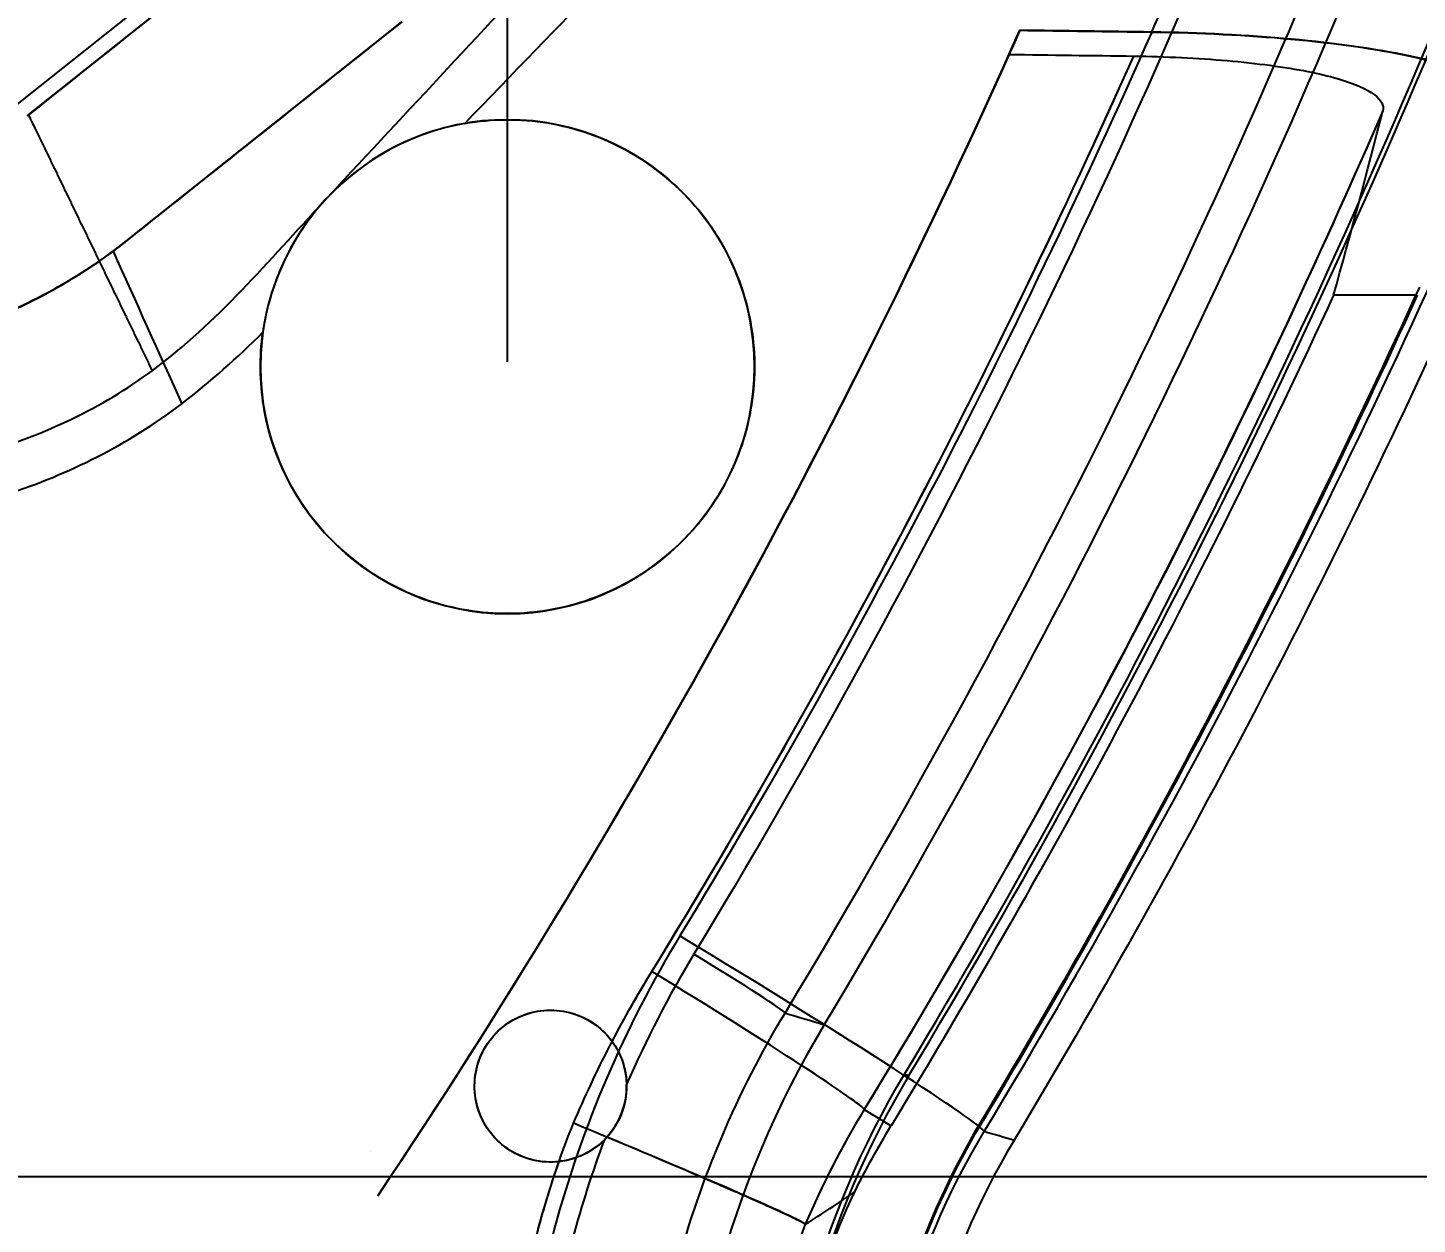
# Model space of a CAD drawing. Header units: inches. Extents: x -850 to 339, y -315 to 884.
# Drawn here: x 47.42 to 65.7, y -182.54 to -166.79 of the extents above; entities that cross this region are included whole.
import ezdxf
from ezdxf.lldxf.tags import DXFTag

# ---------------------------------------------------------------- set-up
doc = ezdxf.new("R2010")
doc.units = ezdxf.units.IN
doc.header["$MEASUREMENT"] = 0
doc.layers.add('SX$17', color=7, linetype='Continuous', true_color=0xffffff)
for name, color, linetype in [('VE001I441$0000000000011', 255, 'Continuous'), ('VE001I455$1000000100011', 255, 'Continuous'), ('VE200I1012$0000000000011', 255, 'Continuous'), ('VE200I1051$0000000000011', 255, 'Continuous'), ('VE200I1068$0000000000011', 255, 'Continuous'), ('VE200I1069$0000000000011', 255, 'Continuous'), ('VE200I1070$0000000000011', 255, 'Continuous'), ('VE200I1071$0000000000111', 255, 'Continuous'), ('VE200I1072$0000000000011', 255, 'Continuous'), ('VE200I1073$0000000000011', 255, 'Continuous'), ('VE200I1108$0000000000011', 255, 'Continuous'), ('VE200I1186$0000000000011', 255, 'Continuous'), ('VE200I1187$0000000000111', 255, 'Continuous'), ('VE200I1297$1000000100011', 255, 'Continuous'), ('VE200I1298$1000000100011', 255, 'Continuous'), ('VE200I1299$1000000100011', 255, 'Continuous'), ('VE200I1300$1000000100011', 255, 'Continuous'), ('VE200I1301$1000000100011', 255, 'Continuous'), ('VE200I1302$0010000001011', 255, 'Continuous'), ('VE200I1303$1000000100011', 255, 'Continuous'), ('VE200I1313$0000000000011', 255, 'Continuous'), ('VE200I1314$0000000000011', 255, 'Continuous'), ('VE200I1315$1000000100011', 255, 'Continuous'), ('VE200I1319$0000001000011', 255, 'Continuous'), ('VE200I1443$0000000000011', 255, 'Continuous'), ('VE200I357$1100101100011', 255, 'Continuous'), ('VE200I358$1100111110011', 255, 'Continuous'), ('VE200I360$1110101111111', 255, 'Continuous'), ('VE200I361$1110101111111', 255, 'Continuous'), ('VE200I364$0000000000011', 255, 'Continuous'), ('VE200I365$0000000000011', 255, 'Continuous'), ('VE200I366$0110101011111', 255, 'Continuous'), ('VE200I372$1110111111111', 255, 'Continuous'), ('VE200I373$1110101111111', 255, 'Continuous'), ('VE200I374$1110101111111', 255, 'Continuous'), ('VE200I376$0000000000011', 255, 'Continuous'), ('VE200I377$1110101111111', 255, 'Continuous'), ('VE200I379$1110101111111', 255, 'Continuous'), ('VE200I380$1110101111111', 255, 'Continuous'), ('VE200I381$1110101111111', 255, 'Continuous'), ('VE200I382$0000000000011', 255, 'Continuous'), ('VE200I384$0110101011111', 255, 'Continuous'), ('VE200I385$0110101011111', 255, 'Continuous'), ('VE200I386$0000000000011', 255, 'Continuous'), ('VE200I387$0000000000011', 255, 'Continuous'), ('VE200I388$0000000000011', 255, 'Continuous'), ('VE200I398$0000000000011', 255, 'Continuous'), ('VE200I399$0000000000011', 255, 'Continuous'), ('VE200I401$0000000000011', 255, 'Continuous'), ('VE200I404$0000000000011', 255, 'Continuous'), ('VE200I405$0000000000011', 255, 'Continuous'), ('VE200I406$0000000000011', 255, 'Continuous'), ('VE200I407$0000000000011', 255, 'Continuous'), ('VE200I408$0000000000011', 255, 'Continuous'), ('VE200I409$0000000000011', 255, 'Continuous'), ('VE200I410$0000000000011', 255, 'Continuous'), ('VE200I411$0000000000011', 255, 'Continuous'), ('VE200I412$0000000000011', 255, 'Continuous'), ('VE200I413$0000000000011', 255, 'Continuous'), ('VE200I414$0000000000011', 255, 'Continuous'), ('VE200I415$0000000000011', 255, 'Continuous'), ('VE200I417$0000000000011', 255, 'Continuous'), ('VE200I476$0000000000011', 255, 'Continuous'), ('VE200I477$0000000000011', 255, 'Continuous'), ('VE200I478$0000000000011', 255, 'Continuous'), ('VE200I490$0000000000011', 255, 'Continuous'), ('VE200I491$0000000000011', 255, 'Continuous'), ('VE200I492$0000000000011', 255, 'Continuous'), ('VE200I520$0000000000011', 255, 'Continuous'), ('VE200I522$0000000000011', 255, 'Continuous'), ('VE200I523$0000000000011', 255, 'Continuous'), ('VE200I524$1000000100011', 255, 'Continuous'), ('VE200I525$1000000100011', 255, 'Continuous'), ('VE200I526$0000000000011', 255, 'Continuous'), ('VE200I529$0000000000011', 255, 'Continuous'), ('VE200I530$1000000100011', 255, 'Continuous'), ('VE200I531$0000000000011', 255, 'Continuous'), ('VE200I532$0000000000011', 255, 'Continuous'), ('VE200I617$1010001111111', 255, 'Continuous'), ('VE200I618$1110101111111', 255, 'Continuous'), ('VE200I619$1110101111111', 255, 'Continuous'), ('VE200I621$1100101110011', 255, 'Continuous'), ('VE200I667$1100101110011', 255, 'Continuous'), ('VE200I673$0000000000011', 255, 'Continuous'), ('VE200I674$0000000000011', 255, 'Continuous'), ('VE200I680$1000000100011', 255, 'Continuous'), ('VE200I681$1000000100011', 255, 'Continuous'), ('VE200I733$1100101110011', 255, 'Continuous'), ('VE200I734$1000000100011', 255, 'Continuous'), ('VE200I735$1000001100011', 255, 'Continuous'), ('VE200I736$1100101110011', 255, 'Continuous'), ('VE200I737$0000000000011', 255, 'Continuous'), ('VE200I844$0110101011111', 255, 'Continuous'), ('VE200I845$0110101011111', 255, 'Continuous'), ('VE200I880$0000000000011', 255, 'Continuous'), ('VE200I886$0110101011111', 255, 'Continuous'), ('VE200I888$0000000000011', 255, 'Continuous'), ('VE200I896$0000000000011', 255, 'Continuous'), ('VE200I897$0000000000011', 255, 'Continuous'), ('VE200I898$0000000000011', 255, 'Continuous'), ('VE200I999$1100101110011', 255, 'Continuous')]:
    doc.layers.add(name, color=color, linetype=linetype)
tags = doc.linetypes.add('HIDDEN', pattern=[0.5, 0.25, -0.25]).pattern_tags.tags
tags[6:7] = [DXFTag(74, 4), DXFTag(75, 0), DXFTag(340, '0'), DXFTag(46, 0.0), DXFTag(50, 0.0), DXFTag(44, 0.0), DXFTag(45, 0.0)]
tags[4:5] = [DXFTag(74, 4), DXFTag(75, 0), DXFTag(340, '0'), DXFTag(46, 0.0), DXFTag(50, 0.0), DXFTag(44, 0.0), DXFTag(45, 0.0)]
doc.dimstyles.get("Standard").update_dxf_attribs({"dimtxt": 5, "dimasz": 0.18, "dimexe": 0.18, "dimexo": 0.0625, "dimgap": 0.09, "dimtad": 0, "dimtih": 1, "dimtoh": 1, "dimzin": 0, "dimdsep": 46, "dimtxsty": 'Standard', "dimcen": 0.09, "dimclrt": 3, "dimadec": 0, "dimazin": 0, "dimtfac": 1, "dimtofl": 0, "dimtmove": 0, "dimatfit": 3, "dimfxl": 0, "dimtolj": 1, "dimtzin": 0, "dimarcsym": 0})

# ---------------------------------------------------------------- blocks, each defined once
blk = doc.blocks.new('*D94')
at = {"color": 0, "lineweight": -2}
for p, q in [((-16.468, -171.19), (-16.468, -163.387)), ((53.732, -171.19), (53.732, -163.387)), ((-16.288, -163.567), (9.375, -163.567)), ((53.552, -163.567), (27.888, -163.567))]:
    blk.add_line(p, q, dxfattribs=at)
at = {"color": 0}
for points in [[(-16.288, -163.537), (-16.288, -163.597), (-16.468, -163.567)], [(53.552, -163.537), (53.552, -163.597), (53.732, -163.567)]]:
    blk.add_solid(points, dxfattribs=at)
at = {"layer": 'Defpoints', "color": 0}
for p in [(53.732, -163.567), (-16.468, -171.253, 1.3), (53.732, -171.253, 1.3)]:
    blk.add_point(p, dxfattribs=at)
at = {"color": 3, "insert": (18.632, -163.567), "char_height": 5, "attachment_point": 5}
blk.add_mtext('\\A1;70.20', dxfattribs=at)
blk = doc.blocks.new('*D85')
at = {"color": 0, "lineweight": -2}
for p, q in [((18.694, -85.505), (92.722, -85.505)), ((92.542, -85.685), (92.542, -184.632)), ((92.542, -288.759), (92.542, -189.812)), ((18.694, -288.939), (92.722, -288.939))]:
    blk.add_line(p, q, dxfattribs=at)
at = {"color": 0}
for points in [[(92.512, -85.685), (92.572, -85.685), (92.542, -85.505)], [(92.512, -288.759), (92.572, -288.759), (92.542, -288.939)]]:
    blk.add_solid(points, dxfattribs=at)
at = {"layer": 'Defpoints', "color": 0}
for p in [(18.632, -85.505, 8.3), (18.632, -288.939, 8.3), (92.542, -288.939)]:
    blk.add_point(p, dxfattribs=at)
at = {"color": 3, "insert": (92.542, -187.222), "char_height": 5, "attachment_point": 5}
blk.add_mtext('\\A1;203.43', dxfattribs=at)
blk = doc.blocks.new('*D109')
at = {"color": 0, "lineweight": -2}
for p, q in [((18.824, -181.907), (77.331, -181.907)), ((77.151, -182.087), (77.151, -227.452)), ((77.151, -277.997), (77.151, -232.632)), ((18.824, -278.177), (77.331, -278.177))]:
    blk.add_line(p, q, dxfattribs=at)
at = {"color": 0}
for points in [[(77.121, -182.087), (77.181, -182.087), (77.151, -181.907)], [(77.121, -277.997), (77.181, -277.997), (77.151, -278.177)]]:
    blk.add_solid(points, dxfattribs=at)
at = {"layer": 'Defpoints', "color": 0}
for p in [(18.762, -181.907), (18.762, -278.177), (77.151, -278.177)]:
    blk.add_point(p, dxfattribs=at)
at = {"color": 3, "insert": (77.151, -230.042), "char_height": 5, "attachment_point": 5}
blk.add_mtext('\\A1;96.27', dxfattribs=at)

msp = doc.modelspace()

# ---------------------------------------------------------------- linework, layer by layer
at = {"layer": 'SX$17', "color": 9, "linetype": 'HIDDEN'}
for p, q in [((50.482, -171.253, 14.941), (50.482, -171.253, 1.3)), ((53.299, -180.719, 15.303), (53.299, -180.719, 14.803)), ((51.926, -181.585, 8.6), (51.926, -181.585, 14.874))]:
    msp.add_line(p, q, dxfattribs=at)
at = {"layer": 'VE001I441$0000000000011', "color": 21}
msp.add_line((47.287, -167.797, 13.1), (56.558, -160.423, 13.1), dxfattribs=at)
at = {"layer": 'VE001I455$1000000100011', "color": 21}
msp.add_line((47.287, -167.797, 14.8), (56.558, -160.423, 14.8), dxfattribs=at)
at = {"layer": 'VE200I1012$0000000000011', "color": 9}
msp.add_line((47.411, -167.954, 13.1), (56.682, -160.58, 13.1), dxfattribs=at)
at = {"layer": 'VE200I1051$0000000000011', "color": 9}
msp.add_open_spline([(48.542, -169.733, 13.539), (48.841, -170.398, 14.019), (49.143, -171.067, 14.503), (49.447, -171.74, 14.991)], degree=3, dxfattribs=at)
at = {"layer": 'VE200I1068$0000000000011', "color": 9}
msp.add_open_spline([(52.341, -166.716, 13.61), (51.134, -167.676, 13.576), (49.926, -168.637, 13.524), (48.719, -169.597, 13.539)], degree=3, dxfattribs=at)
at = {"layer": 'VE200I1069$0000000000011', "color": 9}
msp.add_line((48.719, -169.597, 11.1), (52.341, -166.716, 11.1), dxfattribs=at)
at = {"layer": 'VE200I1070$0000000000011', "color": 9}
msp.add_open_spline([(48.542, -169.733, 13.539), (48.232, -169.964, 13.537), (47.902, -170.17, 13.537), (47.557, -170.347, 13.539), (47.213, -170.523, 13.54), (46.853, -170.672, 13.543), (46.484, -170.789, 13.548), (45.92, -170.969, 13.555), (45.327, -171.077, 13.565), (44.736, -171.109, 13.571)], degree=3, knots=[0, 0, 0, 0, 0.282573, 0.282573, 0.282573, 0.565142, 0.565142, 0.565142, 1, 1, 1, 1], dxfattribs=at)
at = {"layer": 'VE200I1071$0000000000111', "color": 9}
msp.add_arc((44.361, -164.119, 11.1), 7, 270, 308.5, dxfattribs=at)
at = {"layer": 'VE200I1072$0000000000011', "color": 9}
msp.add_line((48.719, -169.597, 11.1), (48.719, -169.597, 13.539), dxfattribs=at)
at = {"layer": 'VE200I1073$0000000000011', "color": 9}
msp.add_open_spline([(48.719, -169.597, 13.539), (48.661, -169.643, 13.539), (48.602, -169.689, 13.539), (48.542, -169.733, 13.539)], degree=3, dxfattribs=at)
at = {"layer": 'VE200I1108$0000000000011', "color": 9, "extrusion": (-0.516278, -0.855931, 0.028976)}
msp.add_arc((140.482, 9.542, 124.616), 1.5, 2.0008, 87.2496, dxfattribs=at)
at = {"layer": 'VE200I1186$0000000000011', "color": 9}
msp.add_open_spline([(53.17, -168.052, 14.809), (53.529, -167.989, 14.791), (53.904, -167.987, 14.771), (54.263, -168.046, 14.752), (54.622, -168.106, 14.733), (54.976, -168.228, 14.714), (55.296, -168.404, 14.696), (55.615, -168.579, 14.679), (55.908, -168.812, 14.662), (56.152, -169.083, 14.649), (56.395, -169.354, 14.635), (56.594, -169.671, 14.624), (56.734, -170.007, 14.616), (56.873, -170.343, 14.608), (56.956, -170.708, 14.603), (56.977, -171.071, 14.602), (56.997, -171.434, 14.601), (56.955, -171.805, 14.603), (56.854, -172.154, 14.609), (56.754, -172.503, 14.615), (56.591, -172.839, 14.624), (56.381, -173.135, 14.636), (56.171, -173.431, 14.648), (55.906, -173.695, 14.663), (55.61, -173.905, 14.679), (55.313, -174.115, 14.695), (54.976, -174.277, 14.714), (54.627, -174.377, 14.733), (54.277, -174.477, 14.751), (53.904, -174.518, 14.771), (53.541, -174.497, 14.79), (53.177, -174.476, 14.809), (52.812, -174.391, 14.828), (52.476, -174.25, 14.845), (52.14, -174.11, 14.862), (51.824, -173.909, 14.878), (51.554, -173.665, 14.891), (51.283, -173.421, 14.904), (51.052, -173.127, 14.915), (50.878, -172.807, 14.924), (50.704, -172.488, 14.932), (50.582, -172.134, 14.938), (50.524, -171.775, 14.941), (50.472, -171.454, 14.943), (50.468, -171.122, 14.943), (50.513, -170.801, 14.941)], degree=3, knots=[0, 0, 0, 0, 0.067273, 0.067273, 0.067273, 0.134546, 0.134546, 0.134546, 0.201809, 0.201809, 0.201809, 0.268998, 0.268998, 0.268998, 0.336083, 0.336083, 0.336083, 0.403085, 0.403085, 0.403085, 0.470071, 0.470071, 0.470071, 0.537114, 0.537114, 0.537114, 0.60426, 0.60426, 0.60426, 0.671498, 0.671498, 0.671498, 0.738775, 0.738775, 0.738775, 0.806028, 0.806028, 0.806028, 0.873212, 0.873212, 0.873212, 0.940315, 0.940315, 0.940315, 1, 1, 1, 1], dxfattribs=at)
at = {"layer": 'VE200I1187$0000000000111', "color": 9, "extrusion": (0, 0, -1)}
msp.add_circle((-53.732, -171.253, -1.3), 3.25, dxfattribs=at)
at = {"layer": 'VE200I1297$1000000100011', "color": 9, "extrusion": (0, 0, -1)}
msp.add_ellipse((65.977, -185.775), major_axis=(8.21, -2.224), ratio=0.999339, start_param=2.857922, end_param=3.322878, dxfattribs=at)
at = {"layer": 'VE200I1298$1000000100011', "color": 9, "extrusion": (0, -0.978148, 0.207912)}
msp.add_ellipse((-33.353, -142.112, 132.672), major_axis=(0, -103.23, -485.66), ratio=0.205087, start_param=1.294101, end_param=1.318439, dxfattribs=at)
at = {"layer": 'VE200I1299$1000000100011', "color": 9}
msp.add_open_spline([(65.249, -167.887, 11.408), (63.772, -171.288, 11.502), (61.641, -175.761, 11.634), (58.426, -181.029, 11.806)], degree=3, dxfattribs=at)
at = {"layer": 'VE200I1300$1000000100011', "color": 9}
msp.add_line((58.426, -181.029, 11.806), (58.779, -181.243), dxfattribs=at)
at = {"layer": 'VE200I1301$1000000100011', "color": 9}
msp.add_open_spline([(58.426, -181.029, 11.806), (58.132, -181.511, 11.827), (57.872, -182.015, 11.845), (57.65, -182.537, 11.861)], degree=3, dxfattribs=at)
at = {"layer": 'VE200I1302$0010000001011', "color": 9}
msp.add_open_spline([(57.65, -182.537, 11.861), (57.866, -182.405, 7.633), (58.083, -182.261, 3.679), (58.302, -182.109, 0)], degree=3, dxfattribs=at)
at = {"layer": 'VE200I1303$1000000100011', "color": 9, "extrusion": (0, 0, -1)}
msp.add_arc((-68.431, -187.12), 11.301, 26.3219, 31.3337, dxfattribs=at)
at = {"layer": 'VE200I1313$0000000000011', "color": 9, "extrusion": (0, 0.978148, -0.207912)}
msp.add_ellipse((-33.353, -125.152, 212.461), major_axis=(0, 102.664, 482.997), ratio=0.207912, start_param=1.988795, end_param=1.992183, dxfattribs=at)
at = {"layer": 'VE200I1314$0000000000011', "color": 9, "extrusion": (0, 0.978148, -0.207912)}
msp.add_ellipse((18.632, -309.415, -654.429), major_axis=(0, -142.547, -670.629), ratio=0.978148, start_param=3.203811, end_param=3.206264, dxfattribs=at)
at = {"layer": 'VE200I1315$1000000100011', "color": 9}
msp.add_open_spline([(61.972, -167.166, 14.798), (62.392, -167.172, 14.771), (62.814, -167.192, 14.678), (63.202, -167.226, 14.519), (63.592, -167.26, 14.36), (63.959, -167.309, 14.129), (64.265, -167.369, 13.843), (64.545, -167.425, 13.58), (64.782, -167.493, 13.263), (64.948, -167.566, 12.919), (65.102, -167.633, 12.601), (65.201, -167.708, 12.251), (65.237, -167.782, 11.901), (65.254, -167.817, 11.738), (65.258, -167.852, 11.573), (65.249, -167.887, 11.408)], degree=3, knots=[0, 0, 0, 0, 0.23934, 0.23934, 0.23934, 0.480027, 0.480027, 0.480027, 0.701279, 0.701279, 0.701279, 0.905705, 0.905705, 0.905705, 1, 1, 1, 1], dxfattribs=at)
at = {"layer": 'VE200I1319$0000001000011', "color": 9}
msp.add_line((52.025, -182.165, 15.368), (52.025, -182.165, 16.87), dxfattribs=at)
at = {"layer": 'VE200I1443$0000000000011', "color": 9}
msp.add_open_spline([(55.003, -181.429, 14.712), (54.924, -181.508, 14.717), (54.83, -181.575, 14.722), (54.728, -181.623, 14.727), (54.627, -181.671, 14.733), (54.517, -181.702, 14.739), (54.405, -181.714, 14.744), (54.294, -181.726, 14.75), (54.179, -181.718, 14.757), (54.07, -181.693, 14.762), (53.961, -181.667, 14.768), (53.854, -181.622, 14.774), (53.76, -181.562, 14.779), (53.666, -181.501, 14.784), (53.58, -181.424, 14.788), (53.511, -181.335, 14.792), (53.442, -181.247, 14.795), (53.388, -181.146, 14.798), (53.352, -181.039, 14.8), (53.316, -180.934, 14.802), (53.298, -180.82, 14.803), (53.299, -180.708, 14.803), (53.301, -180.596, 14.803), (53.321, -180.483, 14.802), (53.359, -180.378, 14.8), (53.397, -180.273, 14.798), (53.454, -180.173, 14.795), (53.525, -180.087, 14.791), (53.596, -180, 14.787), (53.682, -179.924, 14.783), (53.778, -179.866, 14.778), (53.873, -179.808, 14.773), (53.98, -179.765, 14.767), (54.089, -179.742, 14.761), (54.199, -179.718, 14.755), (54.314, -179.713, 14.749), (54.425, -179.727, 14.743), (54.536, -179.741, 14.737), (54.647, -179.775, 14.732), (54.747, -179.825, 14.726), (54.847, -179.875, 14.721), (54.94, -179.944, 14.716), (55.018, -180.024, 14.711), (55.096, -180.105, 14.707), (55.161, -180.2, 14.704), (55.208, -180.302, 14.701), (55.255, -180.403, 14.699), (55.284, -180.514, 14.697), (55.295, -180.626, 14.696), (55.297, -180.649, 14.696), (55.298, -180.673, 14.696), (55.299, -180.697, 14.696)], degree=3, knots=[0, 0, 0, 0, 0.061738, 0.061738, 0.061738, 0.123473, 0.123473, 0.123473, 0.185256, 0.185256, 0.185256, 0.247056, 0.247056, 0.247056, 0.308815, 0.308815, 0.308815, 0.370498, 0.370498, 0.370498, 0.432099, 0.432099, 0.432099, 0.49365, 0.49365, 0.49365, 0.5552, 0.5552, 0.5552, 0.616799, 0.616799, 0.616799, 0.678479, 0.678479, 0.678479, 0.740236, 0.740236, 0.740236, 0.802035, 0.802035, 0.802035, 0.86382, 0.86382, 0.86382, 0.925538, 0.925538, 0.925538, 0.987165, 0.987165, 0.987165, 1, 1, 1, 1], dxfattribs=at)
at = {"layer": 'VE200I357$1100101100011', "color": 30, "extrusion": (0, -0.978148, 0.207912)}
msp.add_ellipse((18.632, -309.415, -654.429), major_axis=(0, -142.865, -672.129), ratio=0.978148, start_param=3.076712, end_param=3.079302, dxfattribs=at)
at = {"layer": 'VE200I358$1100111110011', "color": 30}
msp.add_open_spline([(60.472, -166.827, 16.396), (58.094, -172.181, 16.545), (55.278, -177.293, 16.708), (52.025, -182.165, 16.87)], degree=3, dxfattribs=at)
at = {"layer": 'VE200I360$1110101111111', "color": 30, "extrusion": (0, 0, -1)}
msp.add_arc((33.353, -125.152, -0.5), 109.347, 204.33213, 210.97741, dxfattribs=at)
at = {"layer": 'VE200I361$1110101111111', "color": 30}
msp.add_ellipse((68.978, -186.58, 0.5), major_axis=(9.669, -2.577), ratio=0.99934, start_param=2.861613, end_param=3.421929, dxfattribs=at)
at = {"layer": 'VE200I364$0000000000011', "color": 30, "extrusion": (0, 0, -1)}
msp.add_ellipse((65.977, -185.775), major_axis=(8.209, -2.225), ratio=0.999339, start_param=2.857744, end_param=3.3227, dxfattribs=at)
at = {"layer": 'VE200I365$0000000000011', "color": 30, "extrusion": (0, 0, -1)}
msp.add_arc((-68.431, -187.12), 11.301, 26.3219, 31.3337, dxfattribs=at)
at = {"layer": 'VE200I366$0110101011111', "color": 30, "extrusion": (0, 0, -1)}
msp.add_arc((33.353, -125.152), 108.864, 204.50855, 210.97508, dxfattribs=at)
at = {"layer": 'VE200I372$1110111111111', "color": 30}
msp.add_open_spline([(66.885, -167.879, 11.445), (66.95, -167.615, 12.688), (66.469, -167.351, 13.931), (64.716, -166.977, 15.691), (63.477, -166.868, 16.203), (62.209, -166.85, 16.286)], degree=3, knots=[0, 0, 0, 0, 0.5, 0.5, 1, 1, 1, 1], dxfattribs=at)
at = {"layer": 'VE200I373$1110101111111', "color": 30}
msp.add_open_spline([(62.209, -166.85, 16.286), (60.4, -170.943, 16.403), (58.33, -174.907, 16.531), (56, -178.742, 16.66)], degree=3, dxfattribs=at)
at = {"layer": 'VE200I374$1110101111111', "color": 30}
msp.add_open_spline([(60.004, -181.318, 11.843), (62.611, -176.995, 11.704), (64.904, -172.515, 11.569), (66.885, -167.879, 11.445)], degree=3, dxfattribs=at)
at = {"layer": 'VE200I376$0000000000011', "color": 30, "extrusion": (0, 0, -1)}
msp.add_arc((33.353, -125.152, -0.5), 108.846, 204.45127, 210.9775, dxfattribs=at)
at = {"layer": 'VE200I377$1110101111111', "color": 30}
msp.add_open_spline([(60.397, -181.433, 0.5), (60.266, -181.395, 4.281), (60.135, -181.356, 8.062), (60.004, -181.318, 11.843)], degree=3, dxfattribs=at)
at = {"layer": 'VE200I379$1110101111111', "color": 30}
msp.add_open_spline([(58.572, -186.669, 11.959), (58.534, -184.794, 11.971), (59.035, -182.923, 11.933), (60.004, -181.318, 11.843)], degree=3, dxfattribs=at)
at = {"layer": 'VE200I380$1110101111111', "color": 30, "extrusion": (-0.516168, -0.856005, 0.028742)}
msp.add_arc((140.017, 8.091, 124.578), 5, 2.0008, 87.271, dxfattribs=at)
at = {"layer": 'VE200I381$1110101111111', "color": 30}
msp.add_open_spline([(56, -178.742, 16.66), (55.636, -179.342, 16.681), (54.992, -180.593, 16.716), (54.299, -182.588, 16.753), (53.896, -184.661, 16.774), (53.823, -186.066, 16.778), (53.838, -186.769, 16.777)], degree=3, dxfattribs=at)
at = {"layer": 'VE200I382$0000000000011', "color": 30}
msp.add_ellipse((68.978, -186.58, 0.5), major_axis=(10.153, -2.704), ratio=0.99934, start_param=2.861424, end_param=3.421735, dxfattribs=at)
at = {"layer": 'VE200I384$0110101011111', "color": 30, "extrusion": (0, 0, -1)}
msp.add_ellipse((68.996, -186.584), major_axis=(10.153, -2.704), ratio=0.99934, start_param=2.861449, end_param=3.421719, dxfattribs=at)
at = {"layer": 'VE200I385$0110101011111', "color": 30}
msp.add_line((59.986, -181.18), (59.968, -181.175, 0.5), dxfattribs=at)
at = {"layer": 'VE200I386$0000000000011', "color": 30}
msp.add_open_spline([(57.65, -182.537, 11.861), (57.866, -182.405, 7.638), (58.083, -182.262, 3.685), (58.302, -182.109, 0)], degree=3, dxfattribs=at)
at = {"layer": 'VE200I387$0000000000011', "color": 30, "extrusion": (0, 0, -1)}
msp.add_arc((33.353, -125.152), 107.863, 204.75111, 211.33366, dxfattribs=at)
at = {"layer": 'VE200I388$0000000000011', "color": 30}
msp.add_line((58.426, -181.029, 11.806), (58.779, -181.243), dxfattribs=at)
at = {"layer": 'VE200I398$0000000000011', "color": 30}
msp.add_line((65.702, -170.312), (64.601, -170.312), dxfattribs=at)
at = {"layer": 'VE200I399$0000000000011', "color": 30, "extrusion": (0, -0.978148, 0.207912)}
msp.add_ellipse((-33.353, -142.112, 132.672), major_axis=(0, -103.23, -485.66), ratio=0.205087, start_param=1.294101, end_param=1.318439, dxfattribs=at)
at = {"layer": 'VE200I401$0000000000011', "color": 30, "extrusion": (0, 0.978148, -0.207912)}
msp.add_ellipse((18.632, -309.415, -654.429), major_axis=(0, -142.547, -670.629), ratio=0.978148, start_param=3.203811, end_param=3.206264, dxfattribs=at)
at = {"layer": 'VE200I404$0000000000011', "color": 30, "extrusion": (0, 0.978148, -0.207912)}
msp.add_ellipse((-33.353, -125.152, 212.461), major_axis=(0, 102.664, 482.997), ratio=0.207912, start_param=1.988795, end_param=1.992183, dxfattribs=at)
at = {"layer": 'VE200I405$0000000000011', "color": 30}
msp.add_open_spline([(60.33, -167.144, 14.902), (57.982, -172.383, 15.049), (55.214, -177.39, 15.209), (52.025, -182.165, 15.368)], degree=3, dxfattribs=at)
at = {"layer": 'VE200I406$0000000000011', "color": 30}
msp.add_line((52.025, -182.165, 15.368), (52.025, -182.165, 16.87), dxfattribs=at)
at = {"layer": 'VE200I407$0000000000011', "color": 30}
msp.add_open_spline([(61.972, -167.166, 14.798), (62.392, -167.172, 14.771), (62.814, -167.192, 14.678), (63.202, -167.226, 14.519), (63.592, -167.26, 14.36), (63.959, -167.309, 14.129), (64.265, -167.369, 13.843), (64.545, -167.425, 13.58), (64.782, -167.493, 13.263), (64.948, -167.566, 12.919), (65.102, -167.633, 12.601), (65.201, -167.708, 12.251), (65.237, -167.782, 11.901), (65.254, -167.817, 11.738), (65.258, -167.852, 11.573), (65.249, -167.887, 11.408)], degree=3, knots=[0, 0, 0, 0, 0.23934, 0.23934, 0.23934, 0.480027, 0.480027, 0.480027, 0.701279, 0.701279, 0.701279, 0.905705, 0.905705, 0.905705, 1, 1, 1, 1], dxfattribs=at)
at = {"layer": 'VE200I408$0000000000011', "color": 30}
msp.add_open_spline([(65.249, -167.887, 11.408), (63.291, -172.394, 11.532), (61.021, -176.776, 11.667), (58.426, -181.029, 11.806)], degree=3, dxfattribs=at)
at = {"layer": 'VE200I409$0000000000011', "color": 30, "extrusion": (-0.520664, -0.853277, 0.02877)}
msp.add_arc((140.671, 8.109, 124.387), 3.5, 2.0008, 87.3006, dxfattribs=at)
at = {"layer": 'VE200I410$0000000000011', "color": 30}
msp.add_open_spline([(55.632, -179.21, 15.179), (58.026, -175.307, 15.046), (60.136, -171.291, 14.917), (61.972, -167.166, 14.798)], degree=3, dxfattribs=at)
at = {"layer": 'VE200I411$0000000000011', "color": 30}
msp.add_open_spline([(58.426, -181.029, 11.806), (58.129, -181.516, 11.827), (57.871, -182.019, 11.846), (57.65, -182.537, 11.861)], degree=3, dxfattribs=at)
at = {"layer": 'VE200I412$0000000000011', "color": 30}
msp.add_open_spline([(57.65, -182.537, 11.861), (57.65, -182.537, 11.867)], degree=1, dxfattribs=at)
at = {"layer": 'VE200I413$0000000000011', "color": 30}
msp.add_open_spline([(57.65, -182.537, 11.867), (57.649, -182.536, 11.878), (57.647, -182.534, 11.956), (57.631, -182.523, 12.188), (57.572, -182.492, 12.588), (57.414, -182.417, 13.127), (57.085, -182.267, 13.802), (56.326, -181.933, 14.713), (55.31, -181.501, 15.197), (54.601, -181.209, 15.235)], degree=3, knots=[0, 0, 0, 0, 0.125, 0.25, 0.375, 0.5, 0.625, 0.75, 1, 1, 1, 1], dxfattribs=at)
at = {"layer": 'VE200I414$0000000000011', "color": 30}
msp.add_open_spline([(54.601, -181.209, 15.235), (54.675, -181.036, 15.231), (54.828, -180.693, 15.222), (55.076, -180.188, 15.209), (55.344, -179.693, 15.194), (55.534, -179.37, 15.184), (55.632, -179.21, 15.179)], degree=3, dxfattribs=at)
at = {"layer": 'VE200I415$0000000000011', "color": 30}
msp.add_open_spline([(57.65, -182.537, 11.867), (57.237, -183.577, 11.9), (57.033, -184.701, 11.914), (57.055, -185.823, 11.907)], degree=3, dxfattribs=at)
at = {"layer": 'VE200I417$0000000000011', "color": 30}
msp.add_open_spline([(53.741, -185.891, 15.28), (53.733, -185.492, 15.281), (53.758, -184.692, 15.279), (53.915, -183.503, 15.271), (54.19, -182.335, 15.257), (54.451, -181.578, 15.243), (54.601, -181.209, 15.235)], degree=3, dxfattribs=at)
at = {"layer": 'VE200I476$0000000000011', "color": 9}
msp.add_open_spline([(45.721, -173.286, 15.152), (46.201, -173.193, 15.133), (46.68, -173.082, 15.113), (47.146, -172.931, 15.093), (47.552, -172.799, 15.076), (47.95, -172.635, 15.058), (48.331, -172.44, 15.042), (48.722, -172.24, 15.024), (49.098, -172.006, 15.007), (49.447, -171.74, 14.991)], degree=3, knots=[0, 0, 0, 0, 0.360784, 0.360784, 0.360784, 0.675922, 0.675922, 0.675922, 1, 1, 1, 1], dxfattribs=at)
at = {"layer": 'VE200I477$0000000000011', "color": 9}
msp.add_open_spline([(49.447, -171.74, 14.991), (49.824, -171.453, 14.974), (50.176, -171.133, 14.957), (50.513, -170.801, 14.941)], degree=3, dxfattribs=at)
at = {"layer": 'VE200I478$0000000000011', "color": 9}
msp.add_open_spline([(53.17, -168.052, 14.809), (54.415, -166.763, 14.745), (55.656, -165.471, 14.678), (56.925, -164.206, 14.605), (57.389, -163.743, 14.578), (57.853, -163.281, 14.551), (58.313, -162.814, 14.524)], degree=3, knots=[0, 0, 0, 0, 0.732184, 0.732184, 0.732184, 1, 1, 1, 1], dxfattribs=at)
at = {"layer": 'VE200I490$0000000000011', "color": 9}
msp.add_open_spline([(63.708, -163.905, 14.182), (61.609, -169.132, 14.324), (59.101, -174.159, 14.483), (56.184, -178.985, 14.647)], degree=3, dxfattribs=at)
at = {"layer": 'VE200I491$0000000000011', "color": 9}
msp.add_open_spline([(56.184, -178.985, 14.647), (55.851, -179.536, 14.666), (55.556, -180.107, 14.682), (55.299, -180.697, 14.696)], degree=3, dxfattribs=at)
at = {"layer": 'VE200I492$0000000000011', "color": 9}
msp.add_open_spline([(55.004, -181.43, 14.712), (54.846, -181.853, 14.721), (54.571, -182.715, 14.736), (54.282, -184.041, 14.751), (54.119, -185.388, 14.76), (54.094, -186.293, 14.761), (54.103, -186.745, 14.761)], degree=3, dxfattribs=at)
at = {"layer": 'VE200I520$0000000000011', "color": 9}
msp.add_open_spline([(55.003, -181.429, 14.712), (55.083, -181.351, 14.708), (55.15, -181.257, 14.703), (55.198, -181.157, 14.699), (55.247, -181.056, 14.696), (55.28, -180.946, 14.696), (55.293, -180.835, 14.696), (55.298, -180.789, 14.696), (55.3, -180.743, 14.696), (55.299, -180.697, 14.696)], degree=3, knots=[0, 0, 0, 0, 0.415199, 0.415199, 0.415199, 0.830532, 0.830532, 0.830532, 1, 1, 1, 1], dxfattribs=at)
at = {"layer": 'VE200I522$0000000000011', "color": 9}
msp.add_open_spline([(53.741, -185.891, 15.28), (53.734, -185.537, 15.281), (53.752, -184.827, 15.28), (53.873, -183.769, 15.273), (54.089, -182.727, 15.262), (54.294, -182.048, 15.251), (54.411, -181.713, 15.245)], degree=3, dxfattribs=at)
at = {"layer": 'VE200I523$0000000000011', "color": 9}
msp.add_open_spline([(54.411, -181.713, 15.245), (54.3, -181.726, 15.251), (54.185, -181.719, 15.257), (54.076, -181.694, 15.263), (53.966, -181.669, 15.268), (53.86, -181.625, 15.274), (53.765, -181.565, 15.279), (53.671, -181.505, 15.284), (53.585, -181.428, 15.289), (53.515, -181.34, 15.292), (53.446, -181.252, 15.296), (53.39, -181.151, 15.299), (53.354, -181.045, 15.301), (53.317, -180.94, 15.302), (53.299, -180.826, 15.303), (53.299, -180.714, 15.303), (53.3, -180.602, 15.303), (53.32, -180.489, 15.302), (53.357, -180.384, 15.3), (53.395, -180.279, 15.298), (53.451, -180.178, 15.295), (53.521, -180.091, 15.292), (53.591, -180.004, 15.288), (53.677, -179.928, 15.284), (53.772, -179.869, 15.279), (53.868, -179.81, 15.274), (53.974, -179.767, 15.268), (54.083, -179.743, 15.262), (54.193, -179.719, 15.257), (54.308, -179.713, 15.25), (54.419, -179.727, 15.244), (54.53, -179.74, 15.239), (54.641, -179.773, 15.233), (54.741, -179.822, 15.227), (54.842, -179.872, 15.222), (54.935, -179.94, 15.217), (55.014, -180.02, 15.212), (55.048, -180.055, 15.211), (55.08, -180.093, 15.209), (55.109, -180.133, 15.207)], degree=3, knots=[0, 0, 0, 0, 0.080535, 0.080535, 0.080535, 0.161073, 0.161073, 0.161073, 0.241571, 0.241571, 0.241571, 0.32197, 0.32197, 0.32197, 0.402263, 0.402263, 0.402263, 0.482489, 0.482489, 0.482489, 0.562712, 0.562712, 0.562712, 0.642999, 0.642999, 0.642999, 0.72339, 0.72339, 0.72339, 0.803883, 0.803883, 0.803883, 0.884431, 0.884431, 0.884431, 0.964962, 0.964962, 0.964962, 1, 1, 1, 1], dxfattribs=at)
at = {"layer": 'VE200I524$1000000100011', "color": 9}
msp.add_open_spline([(55.109, -180.133, 15.207), (55.272, -179.819, 15.198), (55.447, -179.512, 15.189), (55.632, -179.21, 15.179)], degree=3, dxfattribs=at)
at = {"layer": 'VE200I525$1000000100011', "color": 9}
msp.add_open_spline([(55.632, -179.21, 15.179), (58.01, -175.332, 15.047), (60.124, -171.317, 14.918), (61.972, -167.166, 14.798)], degree=3, dxfattribs=at)
at = {"layer": 'VE200I526$0000000000011', "color": 9}
msp.add_open_spline([(60.33, -167.144, 14.902), (57.982, -172.383, 15.049), (55.214, -177.39, 15.209), (52.025, -182.165, 15.368)], degree=3, dxfattribs=at)
at = {"layer": 'VE200I529$0000000000011', "color": 9}
msp.add_open_spline([(55.109, -180.133, 15.207), (55.175, -180.223, 15.204), (55.226, -180.327, 15.196), (55.258, -180.434, 15.189), (55.289, -180.541, 15.181), (55.303, -180.655, 15.173), (55.298, -180.766, 15.167), (55.293, -180.878, 15.162), (55.268, -180.991, 15.159), (55.226, -181.095, 15.161), (55.182, -181.203, 15.162), (55.118, -181.304, 15.169), (55.041, -181.391, 15.178)], degree=3, knots=[0, 0, 0, 0, 0.24728, 0.24728, 0.24728, 0.494454, 0.494454, 0.494454, 0.742294, 0.742294, 0.742294, 1, 1, 1, 1], dxfattribs=at)
at = {"layer": 'VE200I530$1000000100011', "color": 9, "extrusion": (-0.520664, -0.853277, 0.02877)}
msp.add_arc((140.671, 8.109, 124.387), 3.5, 2.0008, 87.3006, dxfattribs=at)
at = {"layer": 'VE200I531$0000000000011', "color": 9}
msp.add_open_spline([(57.65, -182.537, 11.867), (57.64, -182.524, 12.253), (57.569, -182.486, 12.642), (57.443, -182.426, 13.002), (57.315, -182.366, 13.367), (57.127, -182.281, 13.713), (56.894, -182.179, 14.011), (56.661, -182.076, 14.309), (56.377, -181.954, 14.567), (56.065, -181.821, 14.764), (55.754, -181.689, 14.961), (55.406, -181.543, 15.102), (55.052, -181.395, 15.176), (55.048, -181.394, 15.177), (55.043, -181.392, 15.178), (55.039, -181.39, 15.179)], degree=3, knots=[0, 0, 0, 0, 0.246767, 0.246767, 0.246767, 0.497057, 0.497057, 0.497057, 0.747364, 0.747364, 0.747364, 0.997688, 0.997688, 0.997688, 1, 1, 1, 1], dxfattribs=at)
at = {"layer": 'VE200I532$0000000000011', "color": 9}
msp.add_open_spline([(55.041, -181.391, 15.178), (54.965, -181.474, 15.188), (54.874, -181.545, 15.2), (54.776, -181.599, 15.212), (54.677, -181.652, 15.224), (54.568, -181.689, 15.235), (54.456, -181.707, 15.242), (54.441, -181.709, 15.243), (54.426, -181.711, 15.244), (54.411, -181.713, 15.245)], degree=3, knots=[0, 0, 0, 0, 0.468859, 0.468859, 0.468859, 0.937795, 0.937795, 0.937795, 1, 1, 1, 1], dxfattribs=at)
at = {"layer": 'VE200I617$1010001111111', "color": 9}
msp.add_open_spline([(52.025, -182.165, 16.87), (55.278, -177.293, 16.708), (58.094, -172.181, 16.545), (60.472, -166.827, 16.396)], degree=3, dxfattribs=at)
at = {"layer": 'VE200I618$1110101111111', "color": 9, "extrusion": (0, 0.978148, -0.207912)}
msp.add_ellipse((18.632, -309.415, -654.429), major_axis=(0, -142.865, -672.129), ratio=0.978148, start_param=3.203883, end_param=3.206473, dxfattribs=at)
at = {"layer": 'VE200I619$1110101111111', "color": 9}
msp.add_open_spline([(62.209, -166.85, 16.286), (62.666, -165.817, 16.256), (63.106, -164.777, 16.227), (63.529, -163.73, 16.199)], degree=3, dxfattribs=at)
at = {"layer": 'VE200I621$1100101110011', "color": 9}
msp.add_open_spline([(51.389, -169, 16.901), (51.365, -169.026, 16.902), (51.34, -169.053, 16.904), (51.315, -169.08, 16.905)], degree=3, dxfattribs=at)
at = {"layer": 'VE200I667$1100101110011', "color": 9}
msp.add_open_spline([(62.209, -166.85, 16.286), (63.478, -166.868, 16.203), (64.7, -166.974, 15.705), (66.475, -167.351, 13.927), (66.95, -167.614, 12.69), (66.885, -167.879, 11.445)], degree=3, knots=[0, 0, 0, 0, 0.5, 0.5, 1, 1, 1, 1], dxfattribs=at)
at = {"layer": 'VE200I673$0000000000011', "color": 9, "extrusion": (0, 0, -1)}
msp.add_ellipse((68.996, -186.584), major_axis=(11.313, -3.013), ratio=0.99934, start_param=2.861502, end_param=3.421776, dxfattribs=at)
at = {"layer": 'VE200I674$0000000000011', "color": 9}
msp.add_arc((-33.353, -125.152), 107.663, 329.02471, 338.26244, dxfattribs=at)
at = {"layer": 'VE200I680$1000000100011', "color": 9}
msp.add_line((65.702, -170.312), (64.601, -170.312), dxfattribs=at)
at = {"layer": 'VE200I681$1000000100011', "color": 9, "extrusion": (0, 0, -1)}
msp.add_arc((33.353, -125.152), 107.863, 204.75111, 211.33366, dxfattribs=at)
at = {"layer": 'VE200I733$1100101110011', "color": 9}
msp.add_open_spline([(51.389, -169, 16.901), (52.425, -167.886, 16.851), (53.462, -166.775, 16.798), (54.495, -165.659, 16.743), (55.528, -164.544, 16.687), (56.584, -163.451, 16.628), (57.609, -162.327, 16.569)], degree=3, knots=[0, 0, 0, 0, 0.499995, 0.499995, 0.499995, 1, 1, 1, 1], dxfattribs=at)
at = {"layer": 'VE200I734$1000000100011', "color": 9}
msp.add_open_spline([(56.69, -160.574, 14.493), (55.145, -161.802, 14.508), (53.6, -163.031, 14.514), (52.055, -164.26, 14.52), (50.51, -165.489, 14.527), (48.965, -166.718, 14.536), (47.42, -167.947, 14.532)], degree=3, knots=[0, 0, 0, 0, 0.499997, 0.499997, 0.499997, 1, 1, 1, 1], dxfattribs=at)
at = {"layer": 'VE200I735$1000001100011', "color": 9}
msp.add_rational_spline([(47.43, -167.941, 14.533), (47.432, -167.946, 14.537), (47.447, -167.976, 14.559), (47.985, -169.089, 15.378), (48.525, -170.206, 16.201), (49.057, -171.306, 17.011)], [1.01263247912, 1.01261451864, 1.01249971145, 1.00828882678, 1.00409593093, 1.00000000624], degree=3, knots=[0, 0, 0, 0, 0.004272, 0.027301, 1, 1, 1, 1], dxfattribs=at)
at = {"layer": 'VE200I736$1100101110011', "color": 9}
msp.add_open_spline([(49.057, -171.306, 17.011), (49.914, -170.67, 16.972), (50.595, -169.854, 16.94), (51.315, -169.08, 16.905)], degree=3, dxfattribs=at)
at = {"layer": 'VE200I737$0000000000011', "color": 9}
msp.add_open_spline([(53.17, -168.052, 14.809), (52.884, -168.102, 14.684), (52.59, -168.194, 14.583), (52.312, -168.329, 14.517), (52.033, -168.465, 14.45), (51.763, -168.648, 14.416), (51.529, -168.863, 14.417), (51.312, -169.063, 14.419), (51.121, -169.296, 14.45), (50.968, -169.542, 14.506), (50.812, -169.795, 14.563), (50.692, -170.068, 14.648), (50.612, -170.342, 14.751), (50.567, -170.494, 14.809), (50.535, -170.648, 14.872), (50.513, -170.801, 14.941)], degree=3, knots=[0, 0, 0, 0, 0.226032, 0.226032, 0.226032, 0.453353, 0.453353, 0.453353, 0.664289, 0.664289, 0.664289, 0.880438, 0.880438, 0.880438, 1, 1, 1, 1], dxfattribs=at)
at = {"layer": 'VE200I844$0110101011111', "color": 9}
msp.add_open_spline([(58.956, -180.563), (58.976, -180.568, -0.567), (58.995, -180.574, -1.133), (59.015, -180.58, -1.7)], degree=3, dxfattribs=at)
at = {"layer": 'VE200I845$0110101011111', "color": 9}
msp.add_arc((-33.353, -125.152, -1.7), 107.722, 329.03291, 338.26881, dxfattribs=at)
at = {"layer": 'VE200I880$0000000000011', "color": 9}
msp.add_arc((-33.353, -125.152, -1.7), 106.422, 329.0327, 338.26864, dxfattribs=at)
at = {"layer": 'VE200I886$0110101011111', "color": 9}
msp.add_ellipse((69.055, -186.6, -1.7), major_axis=(11.313, -3.013), ratio=0.99934, start_param=2.861553, end_param=3.421688, dxfattribs=at)
at = {"layer": 'VE200I888$0000000000011', "color": 9}
msp.add_open_spline([(57.384, -179.758, 13.202), (61.034, -173.706, 13), (63.387, -168.487, 12.845), (65, -164.462, 12.738)], degree=3, dxfattribs=at)
at = {"layer": 'VE200I896$0000000000011', "color": 9}
msp.add_open_spline([(55.523, -186.715, 13.315), (55.511, -186.107, 13.316), (55.572, -184.889, 13.314), (55.919, -183.093, 13.294), (56.516, -181.364, 13.257), (57.07, -180.278, 13.222), (57.384, -179.758, 13.202)], degree=3, dxfattribs=at)
at = {"layer": 'VE200I897$0000000000011', "color": 9}
msp.add_open_spline([(57.384, -179.758, 13.202), (57.556, -179.809, 8.234), (57.728, -179.86, 3.267), (57.899, -179.911, -1.7)], degree=3, dxfattribs=at)
at = {"layer": 'VE200I898$0000000000011', "color": 9}
msp.add_ellipse((69.055, -186.6, -1.7), major_axis=(12.569, -3.352), ratio=0.99934, start_param=2.861935, end_param=3.422082, dxfattribs=at)
at = {"layer": 'VE200I999$1100101110011', "color": 9}
msp.add_open_spline([(45.762, -172.65, 17.152), (46.135, -172.569, 17.137), (46.507, -172.481, 17.122), (46.874, -172.374, 17.106), (47.258, -172.261, 17.09), (47.635, -172.117, 17.074), (47.996, -171.943, 17.058), (48.368, -171.764, 17.042), (48.726, -171.552, 17.026), (49.057, -171.306, 17.011)], degree=3, knots=[0, 0, 0, 0, 0.318909, 0.318909, 0.318909, 0.65426, 0.65426, 0.65426, 1, 1, 1, 1], dxfattribs=at)

# ---------------------------------------------------------------- dimensions: what is measured, and where the dimension line sits
dim = msp.add_linear_dim(base=(92.542, -288.939), p1=(18.632, -85.505, 8.3), p2=(18.632, -288.939, 8.3), angle=90, dimstyle='Standard')
dim.commit()
dim.dimension.update_dxf_attribs({"geometry": '*D85', "text_midpoint": (92.542, -187.222)})
dim = msp.add_linear_dim(base=(53.732, -163.567), p1=(-16.468, -171.253, 1.3), p2=(53.732, -171.253, 1.3), dimstyle='Standard')
dim.commit()
dim.dimension.update_dxf_attribs({"geometry": '*D94', "text_midpoint": (18.632, -163.567)})
at = {"color": 1}
dim = msp.add_linear_dim(base=(77.151, -278.177), p1=(18.762, -181.907), p2=(18.762, -278.177), angle=90, dimstyle='Standard', dxfattribs=at)
dim.commit()
dim.dimension.update_dxf_attribs({"geometry": '*D109', "text_midpoint": (77.151, -230.042)})

doc.saveas('drawing.dxf')
